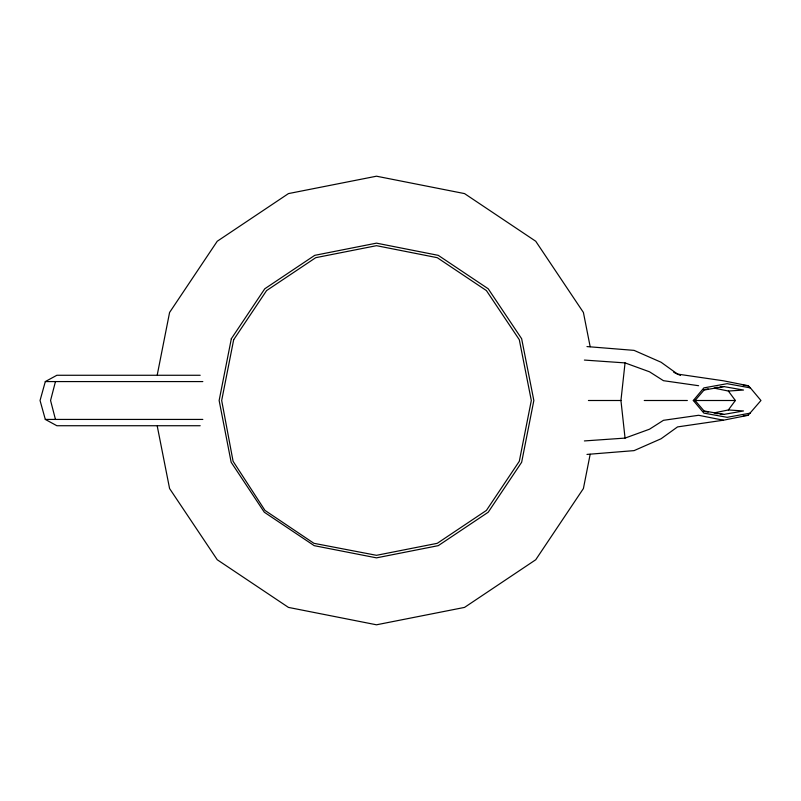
<?xml version="1.0" encoding="UTF-8"?>
<svg xmlns="http://www.w3.org/2000/svg" width="801" height="801" viewBox="0 0 801 801"><rect width="100%" height="100%" fill="white"/><g stroke="black" fill="none" stroke-linecap="round" stroke-linejoin="round"><path stroke-width="1.2" d="M584.39 440.93L625.05 438.097L620.945 400.5L625.05 362.903L584.39 360.07M157.266 374.818L169.582 312.46L217.241 241.251L288.46 193.592L376.49 176.2L464.53 193.592L535.739 241.251L583.408 312.46L590.167 346.703M590.167 454.297L583.408 488.54L535.739 559.749L464.53 607.408L376.49 624.8L288.46 607.408L217.241 559.749L169.582 488.54L157.266 426.182M55.469 381.576L50.563 400.5L55.469 419.424M200.19 375.269L56.871 375.269L45.307 381.576L40.05 400.5L45.307 419.424L56.871 425.731L200.19 425.731M714.122 412.875L728.359 409.962L735.368 400.5L728.359 391.038L714.122 388.125M750.377 413.116L727.128 417.321L703.879 413.116L693.316 400.5L703.879 387.884L727.128 383.679L750.377 387.884L760.95 400.5L748.154 415.288L723.383 420.215L677.536 426.913L661.065 438.768L634.082 450.623L586.983 454.417M625.05 438.097L649.501 429.206L663.448 420.315L698.612 415.288L723.383 420.215M703.448 389.827L708.194 388.855M728.359 391.038L743.518 390.047L723.784 386.573L704.039 390.047L695.068 400.5L704.039 410.953L723.784 414.427L743.518 410.953L728.359 409.962M715.343 387.594L717.756 387.304M720.169 387.003L723.784 386.573M743.318 415.679L748.154 415.288M45.307 381.576L202.823 381.576M588.415 400.5L620.945 400.5M644.244 400.5L687.348 400.5M693.316 400.5L735.378 400.5M45.307 419.424L202.823 419.424M586.983 346.583L634.082 350.377L661.065 362.232L677.536 374.087L723.383 380.785L748.154 385.712L750.377 387.884M743.318 385.321L748.154 385.712L749.656 387.684M698.612 385.712L663.448 380.685L649.501 371.794L625.05 362.903M715.343 413.406L717.756 413.696M720.169 413.997L723.784 414.427M703.448 411.173L708.194 412.145M673.751 372.325L680.46 375.459M231.329 338.733L219.134 400.5L231.159 462.267L264.3 512.219L314.202 545.661L376.49 557.856L438.257 545.661L488.22 512.219L521.651 462.267L533.846 400.5L521.651 338.733L488.22 288.781L438.257 255.339L376.49 243.144L314.733 255.339L264.771 288.781L231.329 338.733M233.672 339.734L221.677 400.5L233.081 461.266L264.981 510.417L313.932 543.318L376.49 555.313L437.256 543.318L486.417 510.417L519.308 461.266L531.313 400.5L519.308 339.734L486.417 290.583L437.256 257.682L376.49 245.687L315.724 257.682L266.573 290.583L233.672 339.734"/></g></svg>
